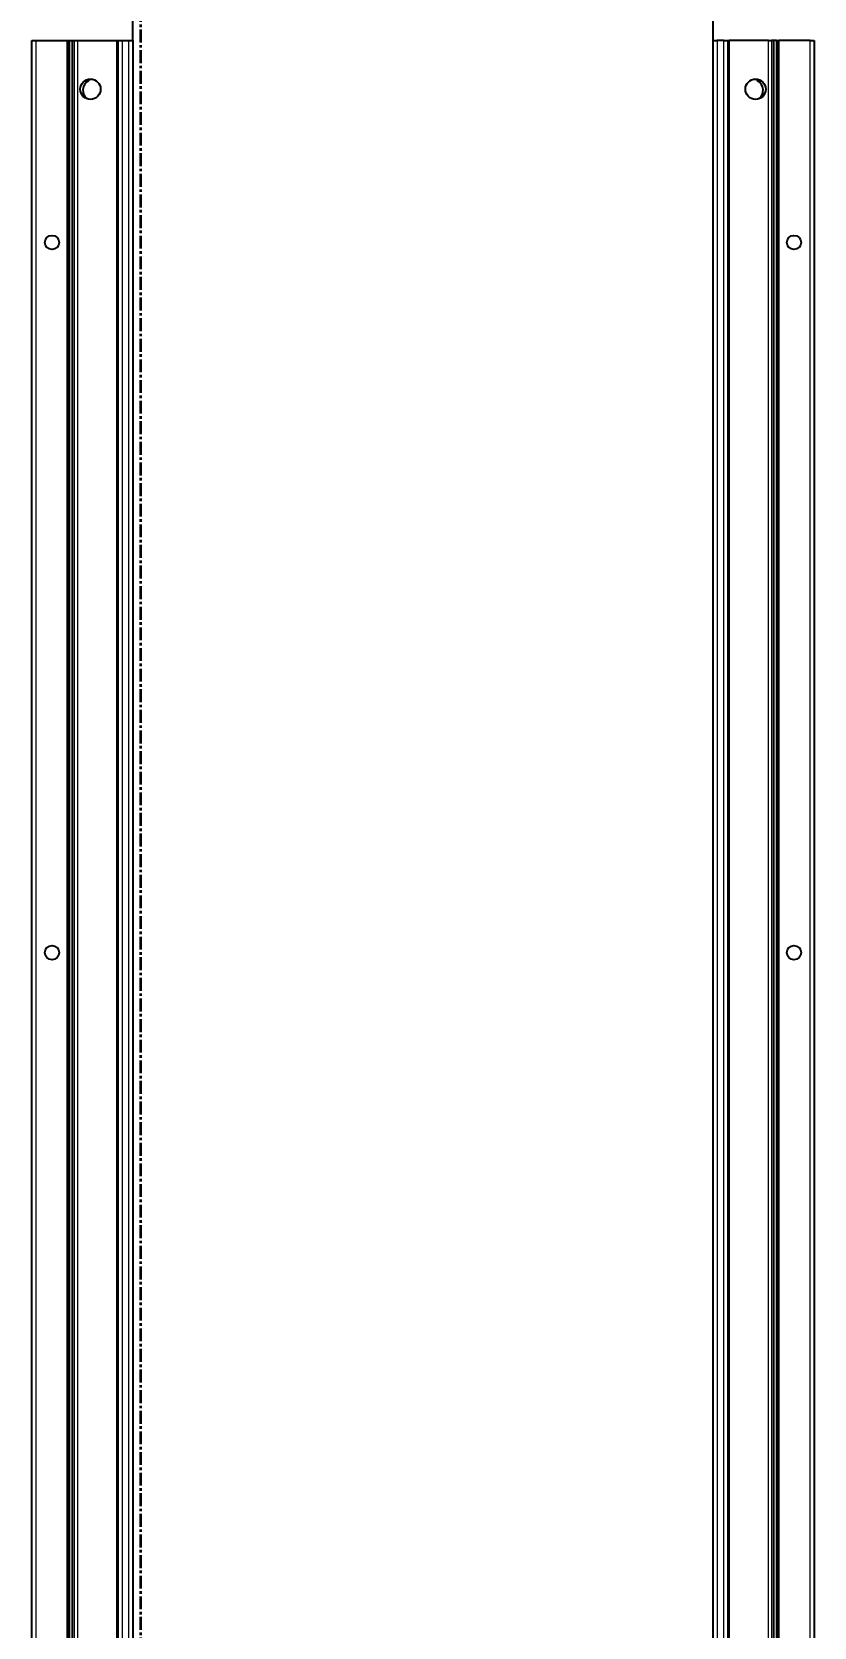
# Model space of a CAD drawing. Header units: millimetres. Extents: x -199 to 2653, y -1647 to 1507.
# Drawn here: x 1193 to 1578, y -335 to 451 of the extents above; entities that cross this region are included whole.
import ezdxf

# ---------------------------------------------------------------- set-up
doc = ezdxf.new("R2010")
doc.units = ezdxf.units.MM
doc.linetypes.add('CENTER', pattern=[10.16, 6.35, -1.27, 1.27, -1.27])
doc.layers.add('FORMAT', color=7, linetype='Continuous')
doc.styles.add('SLDTEXTSTYLE0', font='TXT', dxfattribs={"width": 0.75})
doc.dimstyles.new('SLDDIMSTYLE0', dxfattribs={"dimtxt": 20, "dimasz": 10, "dimexe": 0, "dimexo": 0.0625, "dimgap": 5, "dimtad": 2, "dimdec": 1, "dimrnd": 1e-09, "dimzin": 12, "dimdsep": 46, "dimtxsty": 'SLDTEXTSTYLE0', "dimsah": 1, "dimcen": 0.09, "dimadec": 0, "dimazin": 3, "dimtfac": 1, "dimtofl": 0, "dimtmove": 0, "dimatfit": 3, "dimfxl": 0, "dimfrac": 2, "dimtolj": 1, "dimtzin": 12, "dimarcsym": 0})

# ---------------------------------------------------------------- blocks, each defined once
blk = doc.blocks.new('_D_4')
at = {"layer": 'FORMAT'}
for p, q in [((1242.55, 447.22), (1242.55, 646)), ((1242.55, 645), (1528.55, 645)), ((1528.55, 447.22), (1528.55, 646))]:
    blk.add_line(p, q, dxfattribs=at)
for points in [[(1242.55, 645), (1252.55, 643.46), (1252.55, 646.54)], [(1528.55, 645), (1518.55, 646.54), (1518.55, 643.46)]]:
    blk.add_solid(points, dxfattribs=at)
at = {"layer": 'FORMAT', "insert": (1363.38, 670.78), "char_height": 20, "attachment_point": 1, "style": 'SLDTEXTSTYLE0'}
blk.add_mtext('286', dxfattribs=at)

msp = doc.modelspace()

# ---------------------------------------------------------------- linework, layer by layer
at = {"color": 7, "linetype": 'CENTER', "lineweight": 35}
msp.add_line((1246.28, 1499.09), (1246.28, -1103.67), dxfattribs=at)
at = {"color": 7, "linetype": 'Continuous', "lineweight": 25}
for p, q in [((1192.85, -851.79), (1192.85, 447.21)), ((1192.85, 447.21), (1194.85, 447.21)), ((1194.85, 447.21), (1210.2, 447.21)), ((1210.2, 447.21), (1210.85, 447.21)), ((1210.85, 423.46), (1210.85, 447.21)), ((1210.85, 447.21), (1211.44, 447.21)), ((1211.44, 447.21), (1212.64, 447.21)), ((1212.64, 447.21), (1212.64, -851.79)), ((1212.64, 447.21), (1212.68, 447.21)), ((1212.68, 447.21), (1212.68, -851.79)), ((1212.68, 447.21), (1213.88, 447.21)), ((1213.88, 447.21), (1215.3, 447.21)), ((1215.3, 447.21), (1234.7, 447.21)), ((1234.7, 447.21), (1235.35, 447.21)), ((1235.35, -851.79), (1235.35, 447.21)), ((1235.35, 447.21), (1237.35, 447.21)), ((1237.35, 447.21), (1240.55, 447.21)), ((1240.55, 447.21), (1242.55, 447.21)), ((1242.55, 447.21), (1242.55, -851.79)), ((1528.55, -851.79), (1528.55, 447.21)), ((1528.55, 447.21), (1530.55, 447.21)), ((1533.75, 447.21), (1530.55, 447.21)), ((1533.75, 447.21), (1535.75, 447.21)), ((1535.75, 447.21), (1535.75, -851.79)), ((1535.75, 447.21), (1536.4, 447.21)), ((1555.8, 447.21), (1536.4, 447.21)), ((1555.8, 447.21), (1557.22, 447.21)), ((1558.42, 447.21), (1557.22, 447.21)), ((1558.42, -851.79), (1558.42, 447.21)), ((1558.46, 447.21), (1558.42, 447.21)), ((1558.46, -851.79), (1558.46, 447.21)), ((1559.67, 447.21), (1558.46, 447.21)), ((1559.67, 447.21), (1560.25, 447.21)), ((1560.25, 447.21), (1560.25, 423.46)), ((1560.25, 447.21), (1560.9, 447.21)), ((1576.25, 447.21), (1560.9, 447.21)), ((1576.25, 447.21), (1578.25, 447.21)), ((1578.25, 447.21), (1578.25, -851.79)), ((1220.9, 427.73), (1220.9, 428.14)), ((1550.2, 428.14), (1550.2, 427.73)), ((1210.91, 423.35), (1210.85, 423.46)), ((1210.85, 423.46), (1210.85, 421.96)), ((1210.85, 421.96), (1210.91, 422.06)), ((1210.85, 373.46), (1210.85, 421.96)), ((1210.91, 422.06), (1210.91, 423.35)), ((1560.25, 423.46), (1560.19, 423.35)), ((1560.19, 423.35), (1560.19, 422.06)), ((1560.19, 422.06), (1560.25, 421.96)), ((1560.25, 421.96), (1560.25, 423.46)), ((1560.25, 421.96), (1560.25, 373.46)), ((1210.91, 373.35), (1210.85, 373.46)), ((1210.85, 373.46), (1210.85, 371.96)), ((1210.85, 371.96), (1210.91, 372.06)), ((1210.85, 323.46), (1210.85, 371.96)), ((1210.91, 372.06), (1210.91, 373.35)), ((1560.25, 373.46), (1560.19, 373.35)), ((1560.19, 373.35), (1560.19, 372.06)), ((1560.19, 372.06), (1560.25, 371.96)), ((1560.25, 371.96), (1560.25, 373.46)), ((1560.25, 371.96), (1560.25, 323.46)), ((1210.91, 323.35), (1210.85, 323.46)), ((1210.85, 323.46), (1210.85, 321.96)), ((1210.91, 322.06), (1210.91, 323.35)), ((1560.25, 323.46), (1560.19, 323.35)), ((1560.19, 323.35), (1560.19, 322.06)), ((1560.25, 321.96), (1560.25, 323.46)), ((1210.85, 321.96), (1210.91, 322.06)), ((1210.85, 273.46), (1210.85, 321.96)), ((1560.19, 322.06), (1560.25, 321.96)), ((1560.25, 321.96), (1560.25, 273.46)), ((1210.91, 273.35), (1210.85, 273.46)), ((1210.85, 273.46), (1210.85, 271.96)), ((1210.85, 271.96), (1210.91, 272.06)), ((1210.85, 223.46), (1210.85, 271.96)), ((1210.91, 272.06), (1210.91, 273.35)), ((1560.25, 273.46), (1560.19, 273.35)), ((1560.19, 273.35), (1560.19, 272.06)), ((1560.19, 272.06), (1560.25, 271.96)), ((1560.25, 271.96), (1560.25, 273.46)), ((1560.25, 271.96), (1560.25, 223.46)), ((1210.91, 223.35), (1210.85, 223.46)), ((1210.85, 223.46), (1210.85, 221.96)), ((1210.85, 221.96), (1210.91, 222.06)), ((1210.85, 173.46), (1210.85, 221.96)), ((1210.91, 222.06), (1210.91, 223.35)), ((1560.25, 223.46), (1560.19, 223.35)), ((1560.19, 223.35), (1560.19, 222.06)), ((1560.19, 222.06), (1560.25, 221.96)), ((1560.25, 221.96), (1560.25, 223.46)), ((1560.25, 221.96), (1560.25, 173.46)), ((1210.91, 173.35), (1210.85, 173.46)), ((1210.85, 173.46), (1210.85, 171.96)), ((1210.91, 172.06), (1210.91, 173.35)), ((1560.25, 173.46), (1560.19, 173.35)), ((1560.19, 173.35), (1560.19, 172.06)), ((1560.25, 171.96), (1560.25, 173.46)), ((1210.85, 171.96), (1210.91, 172.06)), ((1210.85, 123.46), (1210.85, 171.96)), ((1560.19, 172.06), (1560.25, 171.96)), ((1560.25, 171.96), (1560.25, 123.46)), ((1210.91, 123.35), (1210.85, 123.46)), ((1210.85, 123.46), (1210.85, 121.96)), ((1210.85, 121.96), (1210.91, 122.06)), ((1210.85, 73.46), (1210.85, 121.96)), ((1210.91, 122.06), (1210.91, 123.35)), ((1560.25, 123.46), (1560.19, 123.35)), ((1560.19, 123.35), (1560.19, 122.06)), ((1560.19, 122.06), (1560.25, 121.96)), ((1560.25, 121.96), (1560.25, 123.46)), ((1560.25, 121.96), (1560.25, 73.46)), ((1210.91, 73.35), (1210.85, 73.46)), ((1210.85, 73.46), (1210.85, 71.96)), ((1210.85, 71.96), (1210.91, 72.06)), ((1210.85, 23.46), (1210.85, 71.96)), ((1210.91, 72.06), (1210.91, 73.35)), ((1560.25, 73.46), (1560.19, 73.35)), ((1560.19, 73.35), (1560.19, 72.06)), ((1560.19, 72.06), (1560.25, 71.96)), ((1560.25, 71.96), (1560.25, 73.46)), ((1560.25, 71.96), (1560.25, 23.46)), ((1210.91, 23.35), (1210.85, 23.46)), ((1210.85, 23.46), (1210.85, 21.96)), ((1210.85, 21.96), (1210.91, 22.06)), ((1210.85, -26.54), (1210.85, 21.96)), ((1210.91, 22.06), (1210.91, 23.35)), ((1560.25, 23.46), (1560.19, 23.35)), ((1560.19, 23.35), (1560.19, 22.06)), ((1560.19, 22.06), (1560.25, 21.96)), ((1560.25, 21.96), (1560.25, 23.46)), ((1560.25, 21.96), (1560.25, -26.54)), ((1210.91, -26.65), (1210.85, -26.54)), ((1210.85, -26.54), (1210.85, -28.04)), ((1210.85, -28.04), (1210.91, -27.94)), ((1210.85, -76.54), (1210.85, -28.04)), ((1210.91, -27.94), (1210.91, -26.65)), ((1560.25, -26.54), (1560.19, -26.65)), ((1560.19, -26.65), (1560.19, -27.94)), ((1560.19, -27.94), (1560.25, -28.04)), ((1560.25, -28.04), (1560.25, -26.54)), ((1560.25, -28.04), (1560.25, -76.54)), ((1210.91, -76.65), (1210.85, -76.54)), ((1210.85, -76.54), (1210.85, -78.04)), ((1210.85, -78.04), (1210.91, -77.94)), ((1210.85, -126.54), (1210.85, -78.04)), ((1210.91, -77.94), (1210.91, -76.65)), ((1560.25, -76.54), (1560.19, -76.65)), ((1560.19, -76.65), (1560.19, -77.94)), ((1560.19, -77.94), (1560.25, -78.04)), ((1560.25, -78.04), (1560.25, -76.54)), ((1560.25, -78.04), (1560.25, -126.54)), ((1210.91, -126.65), (1210.85, -126.54)), ((1210.85, -126.54), (1210.85, -128.04)), ((1210.85, -128.04), (1210.91, -127.94)), ((1210.85, -176.54), (1210.85, -128.04)), ((1210.91, -127.94), (1210.91, -126.65)), ((1560.25, -126.54), (1560.19, -126.65)), ((1560.19, -126.65), (1560.19, -127.94)), ((1560.19, -127.94), (1560.25, -128.04)), ((1560.25, -128.04), (1560.25, -126.54)), ((1560.25, -128.04), (1560.25, -176.54)), ((1210.91, -176.65), (1210.85, -176.54)), ((1210.85, -176.54), (1210.85, -178.04)), ((1210.85, -178.04), (1210.91, -177.94)), ((1210.85, -226.54), (1210.85, -178.04)), ((1210.91, -177.94), (1210.91, -176.65)), ((1560.25, -176.54), (1560.19, -176.65)), ((1560.19, -176.65), (1560.19, -177.94)), ((1560.19, -177.94), (1560.25, -178.04)), ((1560.25, -178.04), (1560.25, -176.54)), ((1560.25, -178.04), (1560.25, -226.54)), ((1210.91, -226.65), (1210.85, -226.54)), ((1210.85, -226.54), (1210.85, -228.04)), ((1210.85, -228.04), (1210.91, -227.94)), ((1210.91, -227.94), (1210.91, -226.65)), ((1560.25, -226.54), (1560.19, -226.65)), ((1560.19, -226.65), (1560.19, -227.94)), ((1560.19, -227.94), (1560.25, -228.04)), ((1560.25, -228.04), (1560.25, -226.54)), ((1210.85, -276.54), (1210.85, -228.04)), ((1560.25, -228.04), (1560.25, -276.54)), ((1210.91, -276.65), (1210.85, -276.54)), ((1210.85, -276.54), (1210.85, -278.04)), ((1210.85, -278.04), (1210.91, -277.94)), ((1210.85, -326.54), (1210.85, -278.04)), ((1210.91, -277.94), (1210.91, -276.65)), ((1560.25, -276.54), (1560.19, -276.65)), ((1560.19, -276.65), (1560.19, -277.94)), ((1560.19, -277.94), (1560.25, -278.04)), ((1560.25, -278.04), (1560.25, -276.54)), ((1560.25, -278.04), (1560.25, -326.54)), ((1210.91, -326.65), (1210.85, -326.54)), ((1210.85, -326.54), (1210.85, -328.04)), ((1210.85, -328.04), (1210.91, -327.94)), ((1210.85, -376.54), (1210.85, -328.04)), ((1210.91, -327.94), (1210.91, -326.65)), ((1560.25, -326.54), (1560.19, -326.65)), ((1560.19, -326.65), (1560.19, -327.94)), ((1560.19, -327.94), (1560.25, -328.04)), ((1560.25, -328.04), (1560.25, -326.54)), ((1560.25, -328.04), (1560.25, -376.54))]:
    msp.add_line(p, q, dxfattribs=at)
at = {"color": 8, "linetype": 'Continuous', "lineweight": 18}
for p, q in [((1194.85, 447.21), (1194.85, -851.79)), ((1210.2, -851.79), (1210.2, 447.21)), ((1211.44, 447.21), (1211.44, -851.79)), ((1213.88, -851.79), (1213.88, 447.21)), ((1215.3, 447.21), (1215.3, -851.79)), ((1234.7, -851.79), (1234.7, 447.21)), ((1237.35, 447.21), (1237.35, -851.79)), ((1240.55, -851.79), (1240.55, 447.21)), ((1530.55, 447.21), (1530.55, -851.79)), ((1533.75, -851.79), (1533.75, 447.21)), ((1536.4, 447.21), (1536.4, -851.79)), ((1555.8, -851.79), (1555.8, 447.21)), ((1557.22, 447.21), (1557.22, -851.79)), ((1559.67, -851.79), (1559.67, 447.21)), ((1560.9, 447.21), (1560.9, -851.79)), ((1576.25, -851.79), (1576.25, 447.21))]:
    msp.add_line(p, q, dxfattribs=at)
at = {"color": 7, "linetype": 'Continuous', "lineweight": 25}
for centre, radius in [((1221.7, 423.21), 5), ((1549.4, 423.21), 5), ((1202.75, 347.71), 3.5), ((1568.35, 347.71), 3.5), ((1202.75, -2.29), 3.5), ((1568.35, -2.29), 3.5)]:
    msp.add_circle(centre, radius, dxfattribs=at)
for centre, radius, start, end in [((1223.2, 422.71), 5.25, 119.14074, 233.81086), ((1220.4, 427.73), 0.5, 299.14074, 0), ((1550.7, 427.73), 0.5, 180, 240.85926), ((1547.9, 422.71), 5.25, 306.18909, 60.85926)]:
    msp.add_arc(centre, radius, start, end, dxfattribs=at)

# ---------------------------------------------------------------- dimensions: what is measured, and where the dimension line sits
at = {"layer": 'FORMAT'}
dim = msp.add_linear_dim(base=(1528.55, 645), p1=(1242.55, 447.21), p2=(1528.55, 447.21), angle=0, dimstyle='SLDDIMSTYLE0', dxfattribs=at)
dim.commit()
dim.dimension.update_dxf_attribs({"geometry": '_D_4', "text_midpoint": (1385.55, 645), "dimtype": 160})

doc.saveas('drawing.dxf')
